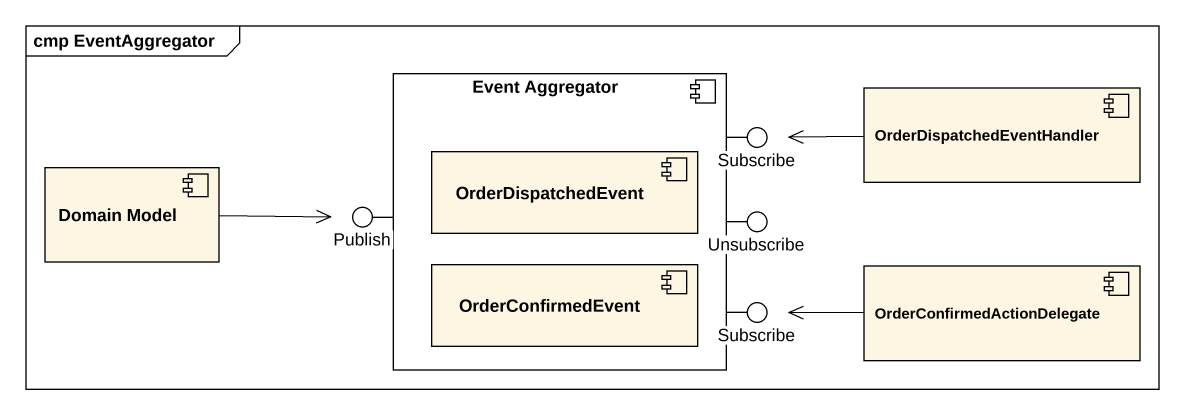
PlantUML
@startuml
mainframe cmp EventAggregator
component "Event Aggregator" as Event_Aggregator {
  component OrderDispatchedEvent
  component OrderConfirmedEvent
}
() Subscribe
component OrderDispatchedEventHandler
component "Domain Model" as Domain_Model
() Publish
() Unsubscribe
component OrderConfirmedActionDelegate
() "Subscribe" as Subscribe_2
Event_Aggregator -right- Subscribe
Event_Aggregator -left- Publish
Event_Aggregator -right- Unsubscribe
Event_Aggregator -right- Subscribe_2
OrderDispatchedEventHandler -left-> Subscribe
Domain_Model -right-> Publish
OrderConfirmedActionDelegate -left-> Subscribe_2
@enduml
